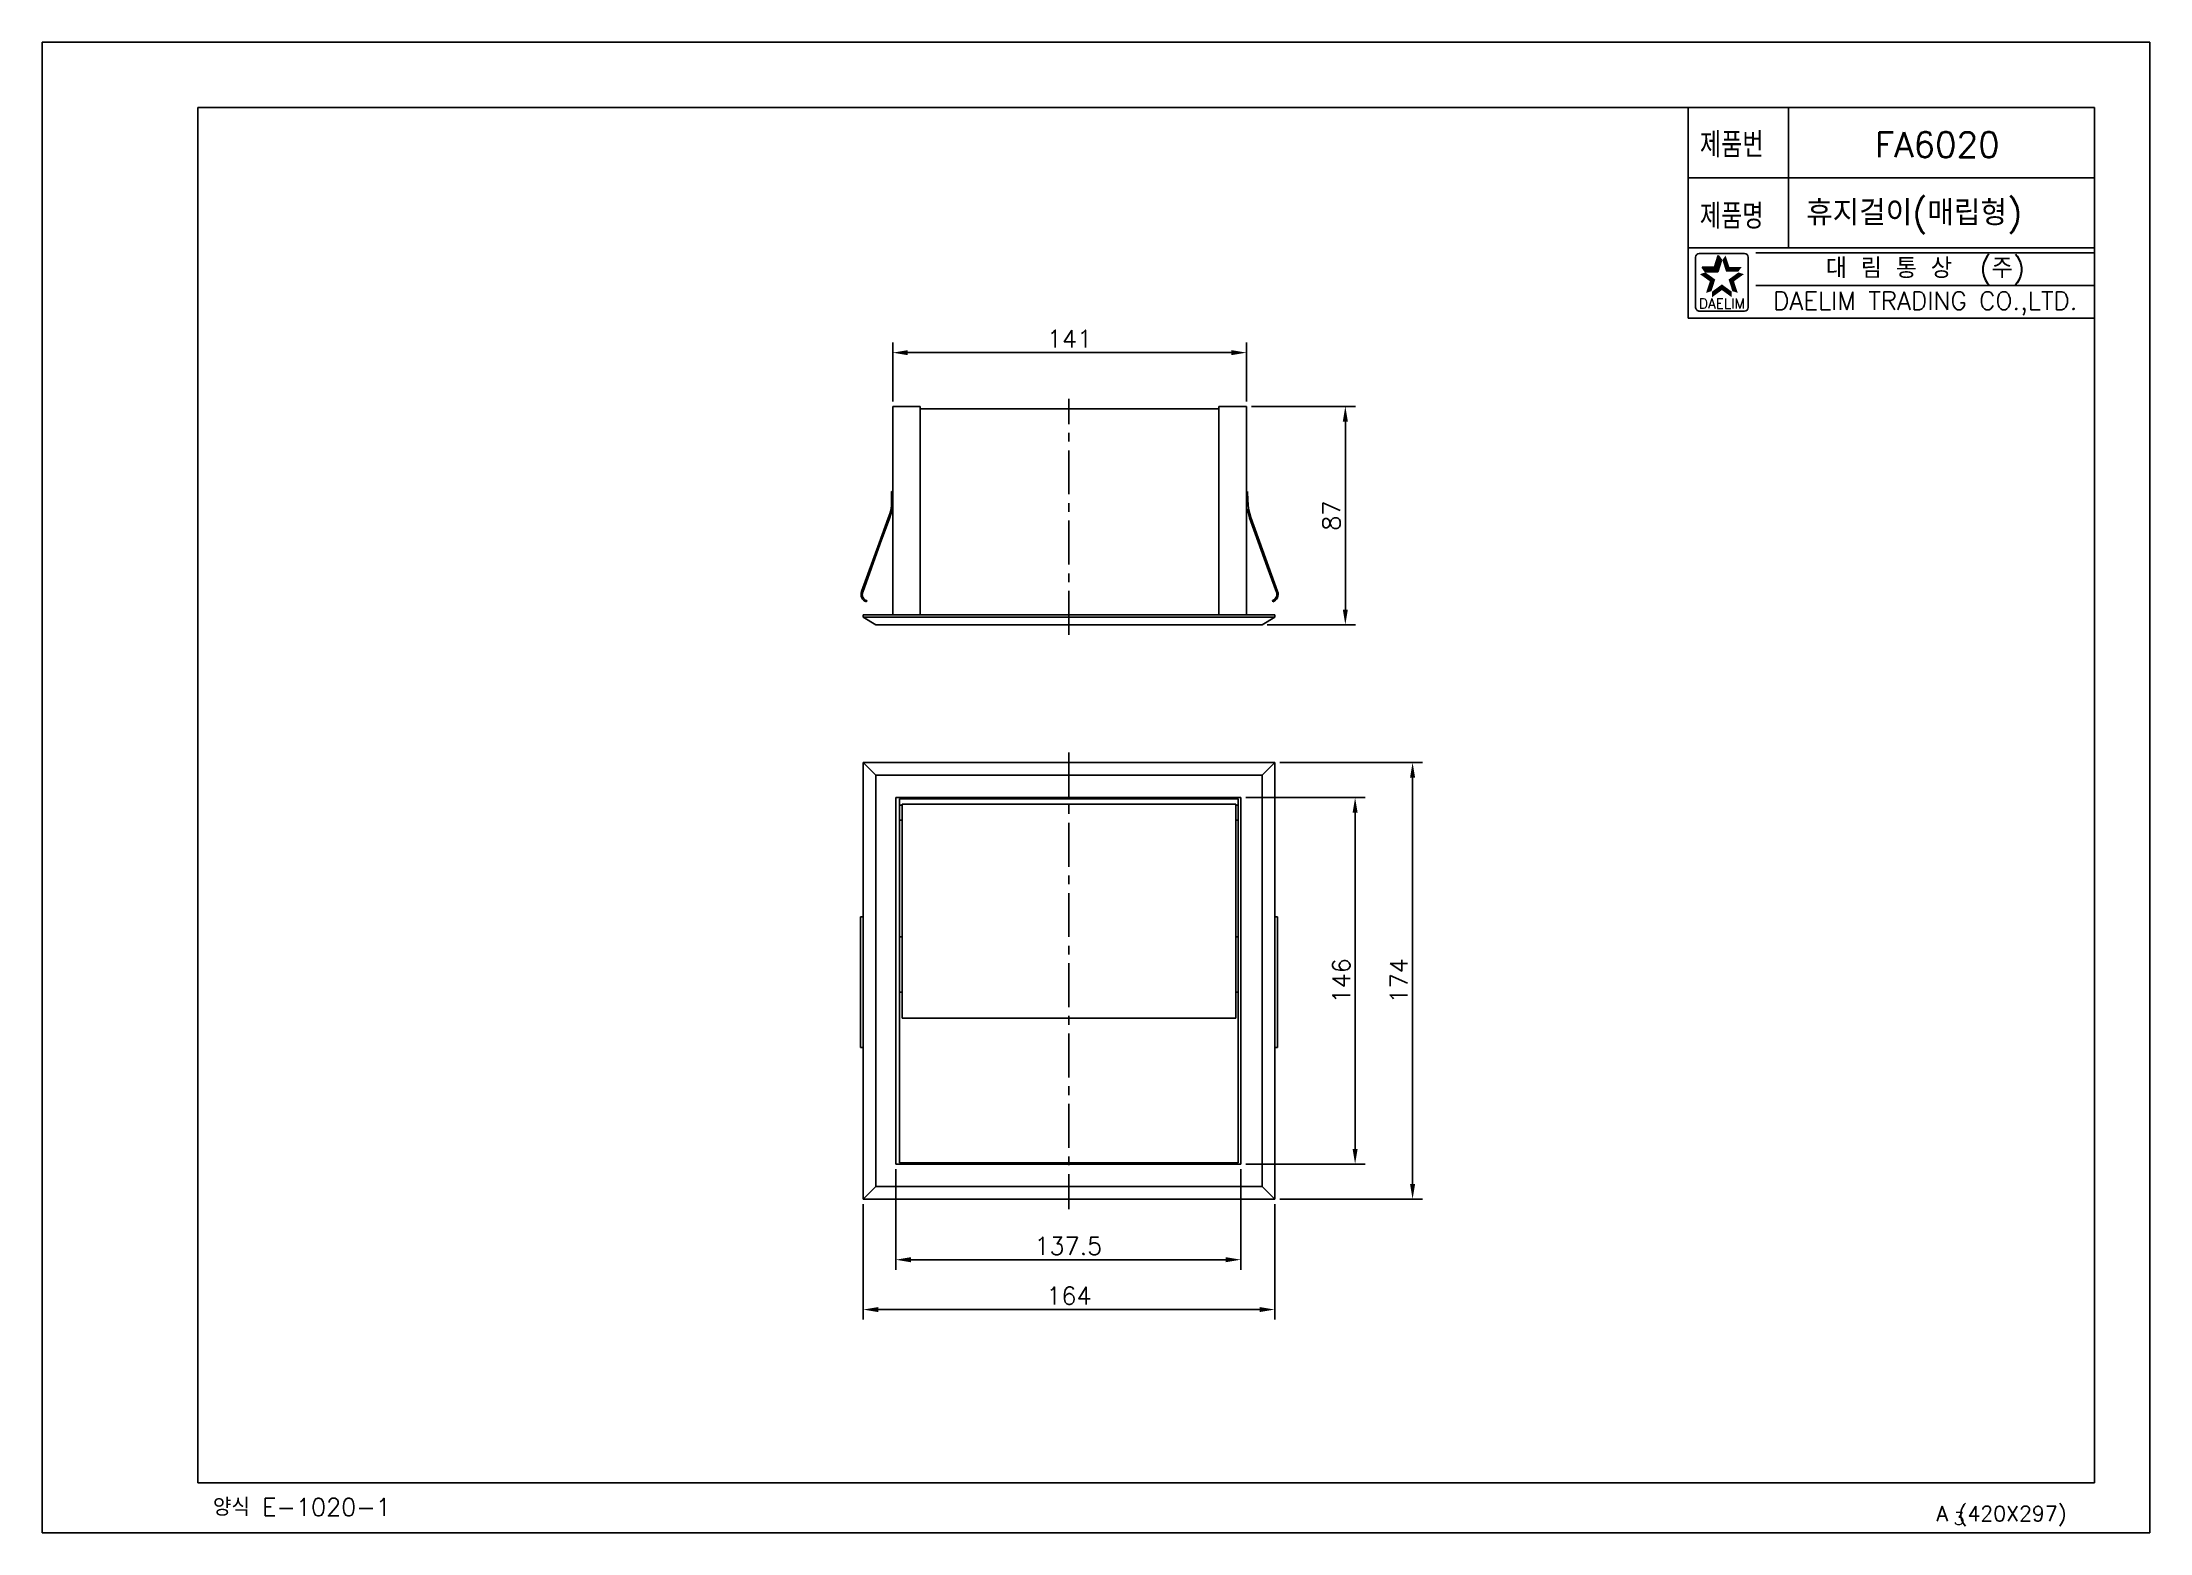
# Model space of a CAD drawing. Extents: x 6633 to 7053, y -4000 to -3703.
import ezdxf
from ezdxf.enums import TextEntityAlignment as Align

# ---------------------------------------------------------------- set-up
doc = ezdxf.new("R2010")
doc.units = 0
doc.header["$LTSCALE"] = 7
doc.header["$MEASUREMENT"] = 0
doc.linetypes.add('CENTER', pattern=[2, 1.25, -0.25, 0.25, -0.25])
doc.layers.get('0').update_dxf_attribs({"color": 2, "linetype": 'CONTINUOUS'})
for name, color, linetype in [('CL', 1, 'CENTER'), ('D', 2, 'CONTINUOUS'), ('DIM', 2, 'CONTINUOUS'), ('DWG', 7, 'CONTINUOUS')]:
    doc.layers.add(name, color=color, linetype=linetype)
doc.styles.add('GHS', font='romans', dxfattribs={"bigfont": 'ghs'})
doc.styles.add('ROMANS', font='romans')

# ---------------------------------------------------------------- blocks, each defined once
blk = doc.blocks.new('BORDER')
for p, q in [((1, 1), (0, 1)), ((0, 1), (0, 0)), ((1, 0), (1, 1)), ((0, 0), (1, 0))]:
    blk.add_line(p, q)

msp = doc.modelspace()

# ---------------------------------------------------------------- linework, layer by layer
at = {"color": 4}
for p, q in [((6664.27, -3715.71), (7042.27, -3715.71)), ((6664.27, -3989.71), (6664.27, -3715.71)), ((7042.27, -3715.71), (7042.27, -3989.71)), ((7042.27, -3989.71), (6664.27, -3989.71))]:
    msp.add_line(p, q, dxfattribs=at)
at = {"color": 7}
for p, q in [((6961.27, -3715.71), (6961.27, -3757.71)), ((6981.27, -3715.71), (6981.27, -3743.71)), ((6961.27, -3729.71), (7042.27, -3729.71)), ((6961.27, -3743.71), (7042.27, -3743.71)), ((6961.27, -3757.71), (7042.27, -3757.71))]:
    msp.add_line(p, q, dxfattribs=at)
at = {"color": 2, "linetype": 'Continuous'}
for p, q in [((6962.75, -3755.57), (6962.75, -3745.57)), ((6963.5, -3744.82), (6972.5, -3744.82)), ((6973.25, -3745.57), (6973.25, -3755.57)), ((6974.77, -3744.71), (7042.27, -3744.71)), ((6974.77, -3751.21), (7042.27, -3751.21)), ((6972.5, -3756.32), (6963.75, -3756.32)), ((6873.26, -3775.29), (6873.26, -3775.29)), ((6796.88, -3846.23), (6799.38, -3848.73)), ((6878.88, -3846.23), (6876.38, -3848.73)), ((6799.38, -3848.73), (6799.38, -3930.73)), ((6799.38, -3930.73), (6799.38, -3848.73)), ((6876.38, -3848.73), (6799.38, -3848.73)), ((6799.38, -3848.73), (6876.38, -3848.73)), ((6876.38, -3930.73), (6876.38, -3848.73)), ((6876.38, -3848.73), (6876.38, -3930.73)), ((6804.13, -3925.98), (6804.13, -3853.48)), ((6804.13, -3853.48), (6804.13, -3925.98)), ((6871.63, -3853.48), (6804.13, -3853.48)), ((6804.13, -3854.73), (6804.63, -3854.73)), ((6871.63, -3854.73), (6871.13, -3854.73)), ((6871.63, -3853.48), (6871.63, -3925.98)), ((6871.63, -3925.98), (6871.63, -3853.48)), ((6804.63, -3857.73), (6804.13, -3857.73)), ((6871.13, -3857.73), (6871.63, -3857.73)), ((6871.63, -3925.98), (6804.13, -3925.98)), ((6804.13, -3925.98), (6871.63, -3925.98)), ((6796.88, -3933.23), (6799.38, -3930.73)), ((6799.38, -3930.73), (6876.38, -3930.73)), ((6876.38, -3930.73), (6799.38, -3930.73)), ((6876.38, -3930.73), (6878.88, -3933.23))]:
    msp.add_line(p, q, dxfattribs=at)
at = {"color": 2}
for p, q in [((6966.51, -3747.52), (6967.26, -3745.22)), ((6967.18, -3748.44), (6967.93, -3746.13)), ((6967.93, -3746.13), (6967.26, -3745.22)), ((6964.75, -3748.44), (6964.09, -3747.52)), ((6964.09, -3747.52), (6966.51, -3747.52)), ((6964.75, -3748.44), (6967.18, -3748.44))]:
    msp.add_line(p, q, dxfattribs=at)
at = {"color": 7, "linetype": 'Continuous'}
for p, q in [((6802.76, -3816.79), (6802.76, -3775.29)), ((6802.76, -3775.29), (6808.26, -3775.29)), ((6808.26, -3775.79), (6867.76, -3775.79)), ((6867.76, -3816.79), (6867.76, -3775.29)), ((6867.76, -3775.29), (6873.26, -3775.29)), ((6873.26, -3815.29), (6873.26, -3775.29)), ((6873.26, -3775.29), (6873.26, -3816.79)), ((6802.76, -3792.28), (6802.53, -3792.21)), ((6873.26, -3792.28), (6873.49, -3792.21)), ((6878.88, -3816.79), (6796.88, -3816.79)), ((6796.88, -3816.79), (6796.88, -3817.29)), ((6796.88, -3817.29), (6878.88, -3817.29)), ((6796.88, -3817.29), (6799.38, -3818.79)), ((6797.52, -3814.2), (6797.59, -3813.96)), ((6803.51, -3816.79), (6803.26, -3816.79)), ((6803.51, -3816.79), (6872.25, -3816.79)), ((6872.76, -3816.79), (6872.25, -3816.79)), ((6876.38, -3818.79), (6878.88, -3817.29)), ((6878.5, -3814.2), (6878.43, -3813.96)), ((6878.88, -3817.29), (6878.88, -3816.79)), ((6876.38, -3818.79), (6799.38, -3818.79)), ((6796.88, -3933.23), (6796.88, -3846.23)), ((6796.88, -3846.23), (6878.88, -3846.23)), ((6878.88, -3846.23), (6878.88, -3933.23)), ((6803.38, -3853.23), (6803.38, -3926.23)), ((6872.13, -3853.23), (6803.38, -3853.23)), ((6804.13, -3853.48), (6871.63, -3853.48)), ((6871.13, -3854.53), (6804.63, -3854.53)), ((6804.63, -3897.18), (6804.63, -3854.56)), ((6804.63, -3857.65), (6804.63, -3854.73)), ((6871.13, -3897.18), (6871.13, -3854.56)), ((6871.13, -3857.65), (6871.13, -3854.73)), ((6872.13, -3926.23), (6872.13, -3853.23)), ((6796.32, -3876.98), (6796.32, -3902.98)), ((6796.32, -3876.98), (6796.88, -3876.98)), ((6878.88, -3876.98), (6879.44, -3876.98)), ((6879.44, -3902.98), (6879.44, -3876.98)), ((6804.13, -3880.98), (6804.63, -3880.98)), ((6871.63, -3880.98), (6871.13, -3880.98)), ((6804.63, -3891.98), (6804.13, -3891.98)), ((6871.13, -3891.98), (6871.63, -3891.98)), ((6804.63, -3897.18), (6871.13, -3897.18)), ((6796.88, -3902.98), (6796.32, -3902.98)), ((6879.44, -3902.98), (6878.88, -3902.98)), ((6803.38, -3926.23), (6872.13, -3926.23)), ((6878.88, -3933.23), (6796.88, -3933.23))]:
    msp.add_line(p, q, dxfattribs=at)
for p, q in [((6808.26, -3775.29), (6808.26, -3816.79)), ((6873.26, -3775.79), (6873.26, -3775.79))]:
    msp.add_line(p, q)
at = {"color": 7, "linetype": 'Continuous', "flags": 128}
for points in [[(6802.53, -3792.21), (6802.55, -3794.87), (6802.44, -3795.77), (6802.18, -3796.66), (6801.86, -3797.53), (6800.05, -3802.53), (6796.57, -3812.17)], [(6879.45, -3812.17), (6877.64, -3807.17), (6875.84, -3802.18), (6874.11, -3797.39), (6873.68, -3795.71), (6873.51, -3793.96), (6873.49, -3792.21)], [(6802.69, -3795.78), (6802.68, -3795.85), (6802.42, -3796.74), (6802.1, -3797.61), (6800.29, -3802.61), (6796.8, -3812.27)], [(6879.22, -3812.27), (6877.41, -3807.26), (6875.6, -3802.26), (6873.87, -3797.47), (6873.44, -3795.79), (6873.44, -3795.76)]]:
    msp.add_lwpolyline(points, dxfattribs=at)
at = {"color": 2, "linetype": 'Continuous'}
for centre, radius, start, end in [((6963.5, -3745.57), 0.75, 90, 180), ((6972.5, -3745.57), 0.75, 0, 90), ((6963.63, -3755.45), 0.884, 188.1301, 278.1301), ((6972.5, -3755.57), 0.75, 270, 0)]:
    msp.add_arc(centre, radius, start, end, dxfattribs=at)
at = {"color": 7, "linetype": 'Continuous'}
for centre, radius, start, end in [((6797.95, -3812.76), 1.5, 156.8938, 253.3429), ((6797.95, -3812.76), 1.25, 156.8938, 253.3429), ((6878.07, -3812.76), 1.25, 286.6571, 23.1062), ((6878.07, -3812.76), 1.5, 286.6571, 23.1062)]:
    msp.add_arc(centre, radius, start, end, dxfattribs=at)
at = {"color": 2}
for points in [[(6966.51, -3747.52), (6967.18, -3748.44), (6967.26, -3745.22), (6967.93, -3746.13)], [(6968.74, -3745.22), (6968.08, -3746.13), (6969.49, -3747.52), (6968.83, -3748.44)], [(6965.59, -3750.35), (6966.67, -3750), (6963.63, -3748.93), (6964.71, -3748.58)], [(6964.09, -3747.52), (6964.75, -3748.44), (6966.51, -3747.52), (6967.18, -3748.44)], [(6964.84, -3752.66), (6965.92, -3752.31), (6965.59, -3750.35), (6966.67, -3750)], [(6969.49, -3747.52), (6968.83, -3748.44), (6971.92, -3747.52), (6971.25, -3748.44)], [(6972.37, -3748.93), (6971.3, -3748.58), (6970.41, -3750.35), (6969.33, -3750)], [(6970.41, -3750.35), (6969.33, -3750), (6971.16, -3752.66), (6970.08, -3752.31)], [(6968, -3752.1), (6968, -3750.97), (6966.04, -3753.53), (6966.04, -3752.4)], [(6969.96, -3753.53), (6969.96, -3752.4), (6968, -3752.1), (6968, -3750.97)]]:
    msp.add_solid(points, dxfattribs=at)
at = {"layer": 'CL', "color": 1}
for p, q in [((6837.88, -3820.79), (6837.88, -3773.79)), ((6837.88, -3844.23), (6837.88, -3935.23))]:
    msp.add_line(p, q, dxfattribs=at)
at = {"layer": 'D'}
for p, q in [((6802.76, -3774.29), (6802.76, -3762.57)), ((6873.26, -3774.29), (6873.26, -3762.57)), ((6805.76, -3764.57), (6870.26, -3764.57)), ((6874.26, -3775.29), (6894.96, -3775.29)), ((6892.96, -3778.29), (6892.96, -3815.79)), ((6877.38, -3818.79), (6894.96, -3818.79)), ((6879.88, -3846.23), (6908.36, -3846.23)), ((6906.36, -3849.23), (6906.36, -3930.23)), ((6873.13, -3853.23), (6896.91, -3853.23)), ((6894.91, -3856.23), (6894.91, -3923.23)), ((6873.13, -3926.23), (6896.91, -3926.23)), ((6803.38, -3927.23), (6803.38, -3947.29)), ((6872.13, -3927.23), (6872.13, -3947.29)), ((6796.88, -3934.23), (6796.88, -3957.22)), ((6878.88, -3934.23), (6878.88, -3957.22)), ((6879.88, -3933.23), (6908.36, -3933.23)), ((6869.13, -3945.29), (6806.38, -3945.29)), ((6799.88, -3955.22), (6875.88, -3955.22))]:
    msp.add_line(p, q, dxfattribs=at)
for points in [[(6805.76, -3764.07), (6805.76, -3765.07), (6802.76, -3764.57)], [(6870.26, -3764.07), (6870.26, -3765.07), (6873.26, -3764.57)], [(6892.46, -3778.29), (6893.46, -3778.29), (6892.96, -3775.29)], [(6892.46, -3815.79), (6893.46, -3815.79), (6892.96, -3818.79)], [(6905.86, -3849.23), (6906.86, -3849.23), (6906.36, -3846.23)], [(6894.41, -3856.23), (6895.41, -3856.23), (6894.91, -3853.23)], [(6894.41, -3923.23), (6895.41, -3923.23), (6894.91, -3926.23)], [(6905.86, -3930.23), (6906.86, -3930.23), (6906.36, -3933.23)], [(6806.38, -3944.79), (6806.38, -3945.79), (6803.38, -3945.29)], [(6869.13, -3944.79), (6869.13, -3945.79), (6872.13, -3945.29)], [(6799.88, -3954.72), (6799.88, -3955.72), (6796.88, -3955.22)], [(6875.88, -3954.72), (6875.88, -3955.72), (6878.88, -3955.22)]]:
    msp.add_solid(points, dxfattribs=at)

# ---------------------------------------------------------------- block references
at = {"xscale": 420, "yscale": 297, "zscale": 420}
msp.add_blockref('BORDER', (6633.27, -3999.71), dxfattribs=at)

# ---------------------------------------------------------------- texts
at = {"color": 7, "style": 'GHS'}
msp.add_text('FA6020', height=5, dxfattribs=at).set_placement((7010.91, -3723.13), align=Align.MIDDLE)
at = {"style": 'GHS'}
msp.add_text('휴지걸이(매립형)', height=5, dxfattribs=at).set_placement((6984.78, -3739.23))
at = {"color": 7, "linetype": 'Continuous'}
for s, height, style, p in [('대 림 통 상  (주)', 4, 'GHS', (7008.53, -3748.01)), ('DAELIM TRADING CO.,LTD.', 3.6, 'ROMANS', (7008.53, -3754.78))]:
    msp.add_text(s, height=height, dxfattribs=dict(at, style=style)).set_placement(p, align=Align.MIDDLE)
at = {"color": 2, "linetype": 'Continuous', "style": 'ROMANS'}
msp.add_text('DAELIM', height=2, dxfattribs=at).set_placement((6968, -3755.77), align=Align.CENTER)
at = {"layer": 'D', "color": 7, "style": 'GHS'}
for s, height, p in [('A (420X297)', 3, (7010.75, -3997.36)), ('3', 2.5, (7014.16, -3998.11))]:
    msp.add_text(s, height=height, dxfattribs=at).set_placement(p)
at = {"layer": 'D', "char_height": 3.5, "attachment_point": 5, "style": 'GHS'}
for s, insert in [('\\A1;141', (6838.01, -3761.82)), ('\\A1;137.5', (6837.76, -3942.54)), ('\\A1;164', (6837.88, -3952.47))]:
    msp.add_mtext(s, dxfattribs=dict(at, insert=insert))
at = {"layer": 'D', "char_height": 3.5, "attachment_point": 5, "rotation": 90, "style": 'GHS'}
for s, insert in [('\\A1;87', (6890.21, -3797.04)), ('\\A1;146', (6892.16, -3889.73)), ('\\A1;174', (6903.61, -3889.73))]:
    msp.add_mtext(s, dxfattribs=dict(at, insert=insert))
at = {"layer": 'DIM', "style": 'GHS', "width": 0.8}
for s, p in [('제품번', (6963.61, -3725.65)), ('제품명', (6963.61, -3739.9))]:
    msp.add_text(s, height=5, dxfattribs=at).set_placement(p)
at = {"layer": 'DWG', "style": 'GHS'}
msp.add_text('양식 E-1020-1', height=3.5, dxfattribs=at).set_placement((6667.3, -3996.33))

doc.saveas('drawing.dxf')
